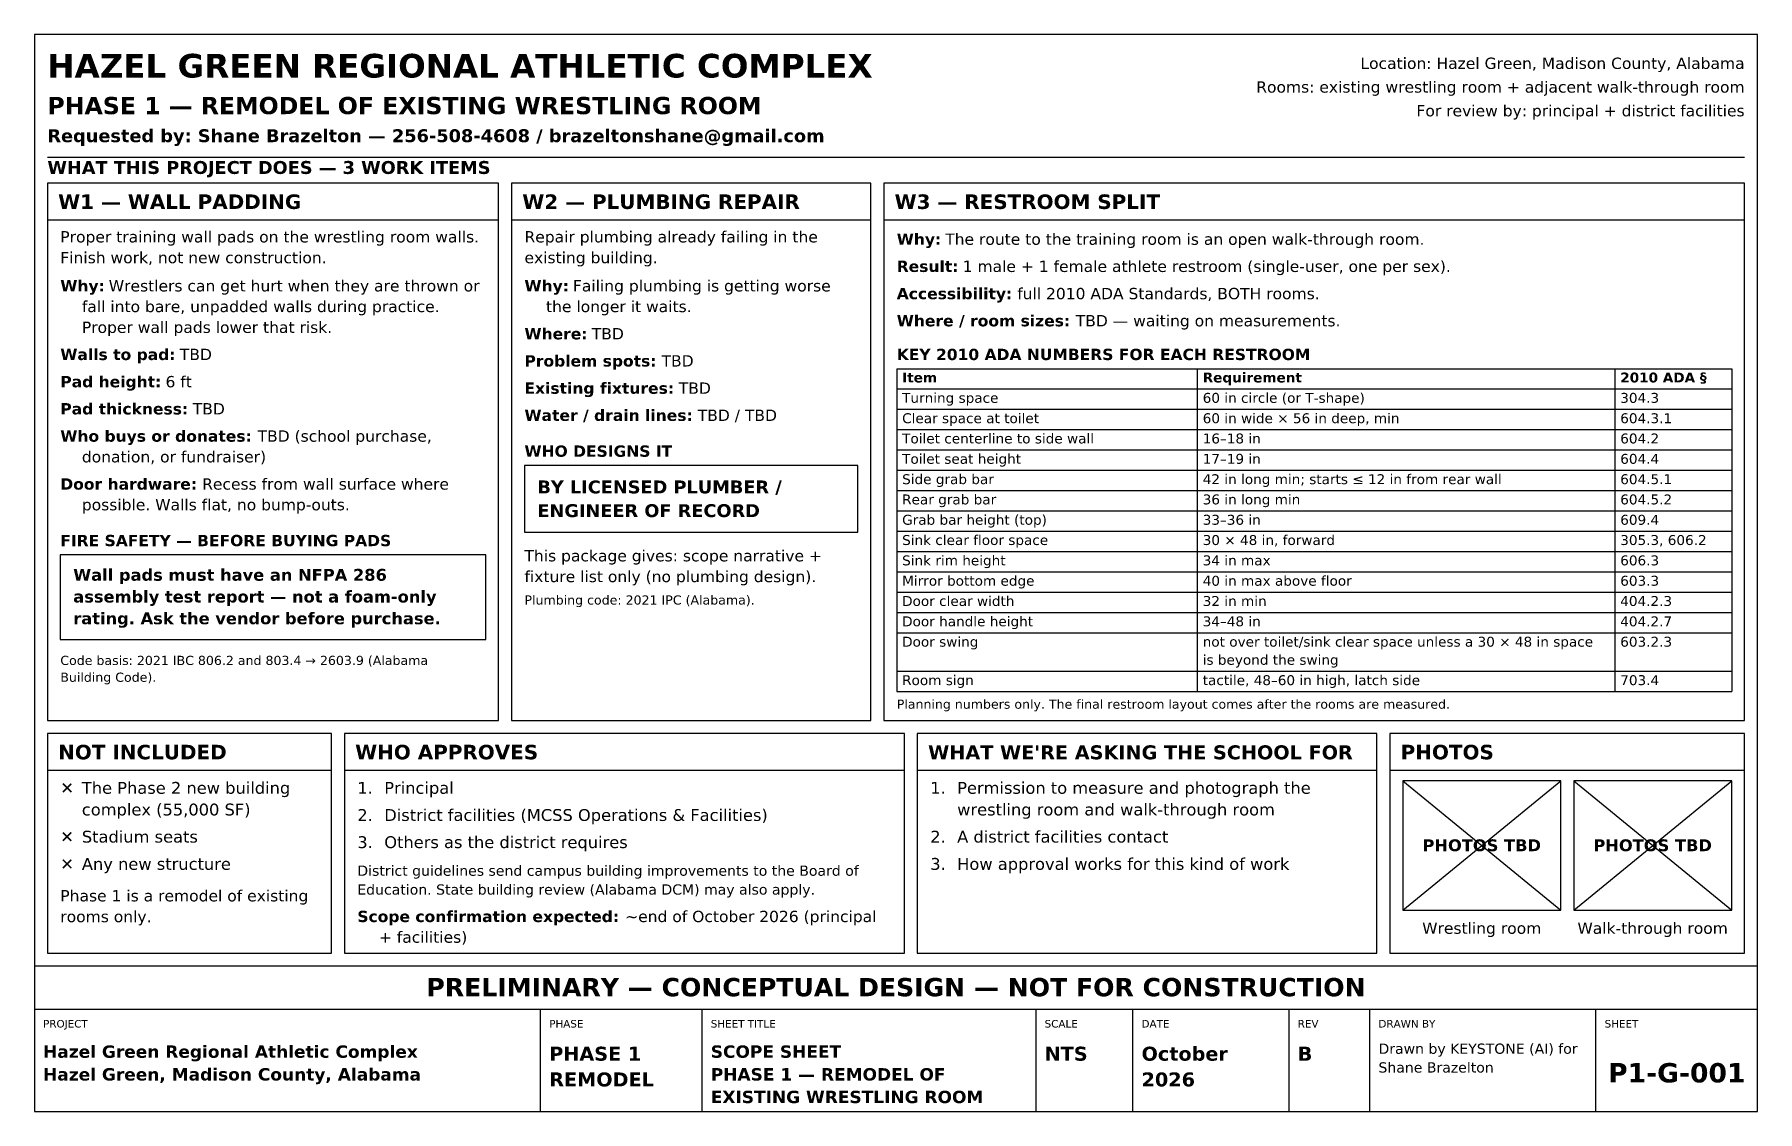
# Model space of a CAD drawing. Header units: inches. Extents: x 0.5 to 16.5, y 0.5 to 10.5.
import ezdxf
from ezdxf.enums import TextEntityAlignment as Align

# ---------------------------------------------------------------- set-up
doc = ezdxf.new("R2010")
doc.units = ezdxf.units.IN
doc.header["$MEASUREMENT"] = 0
doc.layers.add('A-ANNO-TEXT', color=7, linetype='Continuous')
doc.layers.add('G-ANNO-TTLB', color=7, linetype='Continuous')
doc.styles.add('KS-BOLD', font='DejaVuSans-Bold.ttf')
doc.styles.add('KS-REG', font='DejaVuSans.ttf')

msp = doc.modelspace()

# ---------------------------------------------------------------- linework, layer by layer
at = {"layer": 'A-ANNO-TEXT'}
for p, q in [((0.62, 9.36), (16.38, 9.36)), ((0.62, 8.78), (4.81, 8.78)), ((4.93, 8.78), (8.267, 8.78)), ((8.387, 8.78), (16.38, 8.78)), ((8.507, 7.397), (16.26, 7.397)), ((8.507, 7.397), (8.507, 4.399)), ((11.298, 7.397), (11.298, 4.399)), ((15.175, 7.397), (15.175, 4.399)), ((16.26, 7.397), (16.26, 4.399)), ((8.507, 7.209), (16.26, 7.209)), ((8.507, 7.02), (16.26, 7.02)), ((8.507, 6.831), (16.26, 6.831)), ((8.507, 6.643), (16.26, 6.643)), ((8.507, 6.454), (16.26, 6.454)), ((8.507, 6.266), (16.26, 6.266)), ((8.507, 6.077), (16.26, 6.077)), ((8.507, 5.888), (16.26, 5.888)), ((8.507, 5.7), (16.26, 5.7)), ((8.507, 5.511), (16.26, 5.511)), ((8.507, 5.322), (16.26, 5.322)), ((8.507, 5.134), (16.26, 5.134)), ((8.507, 4.945), (16.26, 4.945)), ((8.507, 4.588), (16.26, 4.588)), ((8.507, 4.399), (16.26, 4.399)), ((0.62, 3.67), (3.258, 3.67)), ((3.378, 3.67), (8.578, 3.67)), ((8.698, 3.67), (12.966, 3.67)), ((13.086, 3.67), (16.38, 3.67)), ((13.206, 2.37), (14.673, 3.57)), ((13.206, 3.57), (14.673, 2.37)), ((14.793, 2.37), (16.26, 3.57)), ((14.793, 3.57), (16.26, 2.37))]:
    msp.add_line(p, q, dxfattribs=at)
for points in [[(0.62, 4.13), (4.81, 4.13), (4.81, 9.12), (0.62, 9.12)], [(4.93, 4.13), (8.267, 4.13), (8.267, 9.12), (4.93, 9.12)], [(8.387, 4.13), (16.38, 4.13), (16.38, 9.12), (8.387, 9.12)], [(5.05, 5.879), (8.147, 5.879), (8.147, 6.499), (5.05, 6.499)], [(0.74, 4.884), (4.69, 4.884), (4.69, 5.669), (0.74, 5.669)], [(0.62, 1.97), (3.258, 1.97), (3.258, 4.01), (0.62, 4.01)], [(3.378, 1.97), (8.578, 1.97), (8.578, 4.01), (3.378, 4.01)], [(8.698, 1.97), (12.966, 1.97), (12.966, 4.01), (8.698, 4.01)], [(13.086, 1.97), (16.38, 1.97), (16.38, 4.01), (13.086, 4.01)], [(13.206, 2.37), (14.673, 2.37), (14.673, 3.57), (13.206, 3.57)], [(14.793, 2.37), (16.26, 2.37), (16.26, 3.57), (14.793, 3.57)]]:
    msp.add_lwpolyline(points, close=True, dxfattribs=at)
at = {"layer": 'G-ANNO-TTLB'}
for p, q in [((0.5, 1.45), (16.5, 1.45)), ((5.2, 0.5), (5.2, 1.45)), ((6.7, 0.5), (6.7, 1.45)), ((9.8, 0.5), (9.8, 1.45)), ((10.7, 0.5), (10.7, 1.45)), ((12.15, 0.5), (12.15, 1.45)), ((12.9, 0.5), (12.9, 1.45)), ((15, 0.5), (15, 1.45))]:
    msp.add_line(p, q, dxfattribs=at)
for points in [[(0.5, 0.5), (16.5, 0.5), (16.5, 10.5), (0.5, 10.5)], [(0.5, 1.45), (16.5, 1.45), (16.5, 1.85), (0.5, 1.85)]]:
    msp.add_lwpolyline(points, close=True, dxfattribs=at)

# ---------------------------------------------------------------- texts
at = {"layer": 'A-ANNO-TEXT'}
for s, height, style, p in [('HAZEL GREEN REGIONAL ATHLETIC COMPLEX', 0.22, 'KS-BOLD', (0.62, 10.1)), ('PHASE 1 — REMODEL OF EXISTING WRESTLING ROOM', 0.16, 'KS-BOLD', (0.62, 9.76)), ('Requested by: Shane Brazelton — 256-508-4608 / brazeltonshane@gmail.com', 0.12, 'KS-BOLD', (0.62, 9.5)), ('WHAT THIS PROJECT DOES — 3 WORK ITEMS', 0.12, 'KS-BOLD', (0.62, 9.205)), ('W1 — WALL PADDING', 0.135, 'KS-BOLD', (0.72, 8.88)), ('W2 — PLUMBING REPAIR', 0.135, 'KS-BOLD', (5.03, 8.88)), ('W3 — RESTROOM SPLIT', 0.135, 'KS-BOLD', (8.487, 8.88)), ('Proper training wall pads on the wrestling room walls.', 0.105, 'KS-REG', (0.74, 8.569)), ('Repair plumbing already failing in the', 0.105, 'KS-REG', (5.05, 8.569)), ('Why:', 0.105, 'KS-BOLD', (8.507, 8.547)), ('The route to the training room is an open walk-through room.', 0.105, 'KS-REG', (8.957, 8.547)), ('Finish work, not new construction.', 0.105, 'KS-REG', (0.74, 8.376)), ('existing building.', 0.105, 'KS-REG', (5.05, 8.376)), ('Result:', 0.105, 'KS-BOLD', (8.507, 8.295)), ('1 male + 1 female athlete restroom (single-user, one per sex).', 0.105, 'KS-REG', (9.119, 8.295)), ('Why:', 0.105, 'KS-BOLD', (0.74, 8.114)), ('Wrestlers can get hurt when they are thrown or', 0.105, 'KS-REG', (1.19, 8.114)), ('Why:', 0.105, 'KS-BOLD', (5.05, 8.114)), ('Failing plumbing is getting worse', 0.105, 'KS-REG', (5.5, 8.114)), ('fall into bare, unpadded walls during practice.', 0.105, 'KS-REG', (0.94, 7.922)), ('the longer it waits.', 0.105, 'KS-REG', (5.25, 7.922)), ('Accessibility:', 0.105, 'KS-BOLD', (8.507, 8.042)), ('full 2010 ADA Standards, BOTH rooms.', 0.105, 'KS-REG', (9.625, 8.042)), ('Where / room sizes:', 0.105, 'KS-BOLD', (8.507, 7.79)), ('TBD — waiting on measurements.', 0.105, 'KS-REG', (10.169, 7.79)), ('Proper wall pads lower that risk.', 0.105, 'KS-REG', (0.94, 7.729)), ('Where:', 0.105, 'KS-BOLD', (5.05, 7.669)), ('TBD', 0.105, 'KS-REG', (5.675, 7.669)), ('Walls to pad:', 0.105, 'KS-BOLD', (0.74, 7.477)), ('TBD', 0.105, 'KS-REG', (1.85, 7.477)), ('Problem spots:', 0.105, 'KS-BOLD', (5.05, 7.417)), ('TBD', 0.105, 'KS-REG', (6.323, 7.417)), ('KEY 2010 ADA NUMBERS FOR EACH RESTROOM', 0.105, 'KS-BOLD', (8.507, 7.477)), ('Item', 0.092, 'KS-BOLD', (8.557, 7.269)), ('Requirement', 0.092, 'KS-BOLD', (11.348, 7.269)), ('2010 ADA §', 0.092, 'KS-BOLD', (15.225, 7.269)), ('Pad height:', 0.105, 'KS-BOLD', (0.74, 7.224)), ('6 ft', 0.105, 'KS-REG', (1.717, 7.224)), ('Existing fixtures:', 0.105, 'KS-BOLD', (5.05, 7.164)), ('TBD', 0.105, 'KS-REG', (6.483, 7.164)), ('Pad thickness:', 0.105, 'KS-BOLD', (0.74, 6.972)), ('TBD', 0.105, 'KS-REG', (1.97, 6.972)), ('Turning space', 0.092, 'KS-REG', (8.557, 7.08)), ('60 in circle (or T-shape)', 0.092, 'KS-REG', (11.348, 7.08)), ('304.3', 0.092, 'KS-REG', (15.225, 7.08)), ('Water / drain lines:', 0.105, 'KS-BOLD', (5.05, 6.912)), ('TBD / TBD', 0.105, 'KS-REG', (6.659, 6.912)), ('Clear space at toilet', 0.092, 'KS-REG', (8.557, 6.891)), ('60 in wide × 56 in deep, min', 0.092, 'KS-REG', (11.348, 6.891)), ('604.3.1', 0.092, 'KS-REG', (15.225, 6.891)), ('Who buys or donates:', 0.105, 'KS-BOLD', (0.74, 6.719)), ('TBD (school purchase,', 0.105, 'KS-REG', (2.572, 6.719)), ('Toilet centerline to side wall', 0.092, 'KS-REG', (8.557, 6.703)), ('16–18 in', 0.092, 'KS-REG', (11.348, 6.703)), ('604.2', 0.092, 'KS-REG', (15.225, 6.703)), ('donation, or fundraiser)', 0.105, 'KS-REG', (0.94, 6.527)), ('WHO DESIGNS IT', 0.105, 'KS-BOLD', (5.05, 6.579)), ('Toilet seat height', 0.092, 'KS-REG', (8.557, 6.514)), ('17–19 in', 0.092, 'KS-REG', (11.348, 6.514)), ('604.4', 0.092, 'KS-REG', (15.225, 6.514)), ('Side grab bar', 0.092, 'KS-REG', (8.557, 6.325)), ('42 in long min; starts ≤ 12 in from rear wall', 0.092, 'KS-REG', (11.348, 6.325)), ('604.5.1', 0.092, 'KS-REG', (15.225, 6.325)), ('Door hardware:', 0.105, 'KS-BOLD', (0.74, 6.274)), ('Recess from wall surface where', 0.105, 'KS-REG', (2.057, 6.274)), ('BY LICENSED PLUMBER /', 0.12, 'KS-BOLD', (5.17, 6.239)), ('possible. Walls flat, no bump-outs.', 0.105, 'KS-REG', (0.94, 6.082)), ('ENGINEER OF RECORD', 0.12, 'KS-BOLD', (5.17, 6.019)), ('Rear grab bar', 0.092, 'KS-REG', (8.557, 6.137)), ('36 in long min', 0.092, 'KS-REG', (11.348, 6.137)), ('604.5.2', 0.092, 'KS-REG', (15.225, 6.137)), ('Grab bar height (top)', 0.092, 'KS-REG', (8.557, 5.948)), ('33–36 in', 0.092, 'KS-REG', (11.348, 5.948)), ('609.4', 0.092, 'KS-REG', (15.225, 5.948)), ('FIRE SAFETY — BEFORE BUYING PADS', 0.105, 'KS-BOLD', (0.74, 5.749)), ('Sink clear floor space', 0.092, 'KS-REG', (8.557, 5.76)), ('30 × 48 in, forward', 0.092, 'KS-REG', (11.348, 5.76)), ('305.3, 606.2', 0.092, 'KS-REG', (15.225, 5.76)), ('This package gives: scope narrative +', 0.105, 'KS-REG', (5.05, 5.608)), ('Sink rim height', 0.092, 'KS-REG', (8.557, 5.571)), ('34 in max', 0.092, 'KS-REG', (11.348, 5.571)), ('606.3', 0.092, 'KS-REG', (15.225, 5.571)), ('Wall pads must have an NFPA 286', 0.11, 'KS-BOLD', (0.86, 5.428)), ('fixture list only (no plumbing design).', 0.105, 'KS-REG', (5.05, 5.415)), ('Mirror bottom edge', 0.092, 'KS-REG', (8.557, 5.382)), ('40 in max above floor', 0.092, 'KS-REG', (11.348, 5.382)), ('603.3', 0.092, 'KS-REG', (15.225, 5.382)), ('assembly test report — not a foam-only', 0.11, 'KS-BOLD', (0.86, 5.226)), ('Plumbing code: 2021 IPC (Alabama).', 0.085, 'KS-REG', (5.05, 5.207)), ('Door clear width', 0.092, 'KS-REG', (8.557, 5.194)), ('32 in min', 0.092, 'KS-REG', (11.348, 5.194)), ('404.2.3', 0.092, 'KS-REG', (15.225, 5.194)), ('rating. Ask the vendor before purchase.', 0.11, 'KS-BOLD', (0.86, 5.024)), ('Door handle height', 0.092, 'KS-REG', (8.557, 5.005)), ('34–48 in', 0.092, 'KS-REG', (11.348, 5.005)), ('404.2.7', 0.092, 'KS-REG', (15.225, 5.005)), ('Door swing', 0.092, 'KS-REG', (8.557, 4.816)), ('not over toilet/sink clear space unless a 30 × 48 in space', 0.092, 'KS-REG', (11.348, 4.816)), ('603.2.3', 0.092, 'KS-REG', (15.225, 4.816)), ('Code basis: 2021 IBC 806.2 and 803.4 → 2603.9 (Alabama', 0.085, 'KS-REG', (0.74, 4.646)), ('is beyond the swing', 0.092, 'KS-REG', (11.348, 4.648)), ('Building Code).', 0.085, 'KS-REG', (0.74, 4.49)), ('Room sign', 0.092, 'KS-REG', (8.557, 4.459)), ('tactile, 48–60 in high, latch side', 0.092, 'KS-REG', (11.348, 4.459)), ('703.4', 0.092, 'KS-REG', (15.225, 4.459)), ('Planning numbers only. The final restroom layout comes after the rooms are measured.', 0.085, 'KS-REG', (8.507, 4.24)), ('NOT INCLUDED', 0.135, 'KS-BOLD', (0.72, 3.77)), ('WHO APPROVES', 0.135, 'KS-BOLD', (3.478, 3.77)), ("WHAT WE'RE ASKING THE SCHOOL FOR", 0.13, 'KS-BOLD', (8.798, 3.77)), ('PHOTOS', 0.135, 'KS-BOLD', (13.186, 3.77)), ('✕', 0.11, 'KS-REG', (0.74, 3.45)), ('The Phase 2 new building', 0.11, 'KS-REG', (0.94, 3.45)), ('1.', 0.11, 'KS-REG', (3.498, 3.45)), ('Principal', 0.11, 'KS-REG', (3.748, 3.45)), ('1.', 0.11, 'KS-REG', (8.818, 3.45)), ('Permission to measure and photograph the', 0.11, 'KS-REG', (9.068, 3.45)), ('complex (55,000 SF)', 0.11, 'KS-REG', (0.94, 3.249)), ('wrestling room and walk-through room', 0.11, 'KS-REG', (9.068, 3.249)), ('2.', 0.11, 'KS-REG', (3.498, 3.198)), ('District facilities (MCSS Operations & Facilities)', 0.11, 'KS-REG', (3.748, 3.198)), ('✕', 0.11, 'KS-REG', (0.74, 2.997)), ('Stadium seats', 0.11, 'KS-REG', (0.94, 2.997)), ('3.', 0.11, 'KS-REG', (3.498, 2.946)), ('Others as the district requires', 0.11, 'KS-REG', (3.748, 2.946)), ('2.', 0.11, 'KS-REG', (8.818, 2.997)), ('A district facilities contact', 0.11, 'KS-REG', (9.068, 2.997)), ('✕', 0.11, 'KS-REG', (0.74, 2.744)), ('Any new structure', 0.11, 'KS-REG', (0.94, 2.744)), ('District guidelines send campus building improvements to the Board of', 0.095, 'KS-REG', (3.498, 2.689)), ('3.', 0.11, 'KS-REG', (8.818, 2.744)), ('How approval works for this kind of work', 0.11, 'KS-REG', (9.068, 2.744)), ('Phase 1 is a remodel of existing', 0.105, 'KS-REG', (0.74, 2.451)), ('Education. State building review (Alabama DCM) may also apply.', 0.095, 'KS-REG', (3.498, 2.514)), ('rooms only.', 0.105, 'KS-REG', (0.74, 2.258)), ('Scope confirmation expected:', 0.105, 'KS-BOLD', (3.498, 2.259)), ('~end of October 2026 (principal', 0.105, 'KS-REG', (5.985, 2.259)), ('+ facilities)', 0.105, 'KS-REG', (3.698, 2.067))]:
    msp.add_text(s, height=height, dxfattribs=dict(at, style=style)).set_placement(p)
at = {"layer": 'A-ANNO-TEXT', "style": 'KS-REG'}
for s, p in [('Location: Hazel Green, Madison County, Alabama', (16.38, 10.18)), ('Rooms: existing wrestling room + adjacent walk-through room', (16.38, 9.96)), ('For review by: principal + district facilities', (16.38, 9.74))]:
    msp.add_text(s, height=0.105, dxfattribs=at).set_placement(p, align=Align.RIGHT)
at = {"layer": 'A-ANNO-TEXT'}
for s, height, style, p in [('PHOTOS TBD', 0.11, 'KS-BOLD', (13.939, 2.917)), ('PHOTOS TBD', 0.11, 'KS-BOLD', (15.526, 2.917)), ('Wrestling room', 0.105, 'KS-REG', (13.939, 2.15)), ('Walk-through room', 0.105, 'KS-REG', (15.526, 2.15))]:
    msp.add_text(s, height=height, dxfattribs=dict(at, style=style)).set_placement(p, align=Align.CENTER)
at = {"layer": 'G-ANNO-TTLB', "style": 'KS-BOLD'}
for s, height, p in [('PRELIMINARY — CONCEPTUAL DESIGN — NOT FOR CONSTRUCTION', 0.17, (8.5, 1.57)), ('P1-G-001', 0.18, (15.75, 0.77))]:
    msp.add_text(s, height=height, dxfattribs=at).set_placement(p, align=Align.CENTER)
at = {"layer": 'G-ANNO-TTLB'}
for s, height, style, p in [('PROJECT', 0.07, 'KS-REG', (0.58, 1.28)), ('PHASE', 0.07, 'KS-REG', (5.28, 1.28)), ('SHEET TITLE', 0.07, 'KS-REG', (6.78, 1.28)), ('SCALE', 0.07, 'KS-REG', (9.88, 1.28)), ('DATE', 0.07, 'KS-REG', (10.78, 1.28)), ('REV', 0.07, 'KS-REG', (12.23, 1.28)), ('DRAWN BY', 0.07, 'KS-REG', (12.98, 1.28)), ('SHEET', 0.07, 'KS-REG', (15.08, 1.28)), ('Drawn by KEYSTONE (AI) for', 0.095, 'KS-REG', (12.98, 1.036)), ('Hazel Green Regional Athletic Complex', 0.115, 'KS-BOLD', (0.58, 0.999)), ('PHASE 1', 0.13, 'KS-BOLD', (5.28, 0.972)), ('SCOPE SHEET', 0.115, 'KS-BOLD', (6.78, 0.999)), ('NTS', 0.13, 'KS-BOLD', (9.88, 0.972)), ('October', 0.13, 'KS-BOLD', (10.78, 0.972)), ('B', 0.13, 'KS-BOLD', (12.23, 0.972)), ('Shane Brazelton', 0.095, 'KS-REG', (12.98, 0.862)), ('Hazel Green, Madison County, Alabama', 0.115, 'KS-BOLD', (0.58, 0.788)), ('REMODEL', 0.13, 'KS-BOLD', (5.28, 0.733)), ('PHASE 1 — REMODEL OF', 0.115, 'KS-BOLD', (6.78, 0.788)), ('2026', 0.13, 'KS-BOLD', (10.78, 0.733)), ('EXISTING WRESTLING ROOM', 0.115, 'KS-BOLD', (6.78, 0.578))]:
    msp.add_text(s, height=height, dxfattribs=dict(at, style=style)).set_placement(p)

doc.saveas('drawing.dxf')
